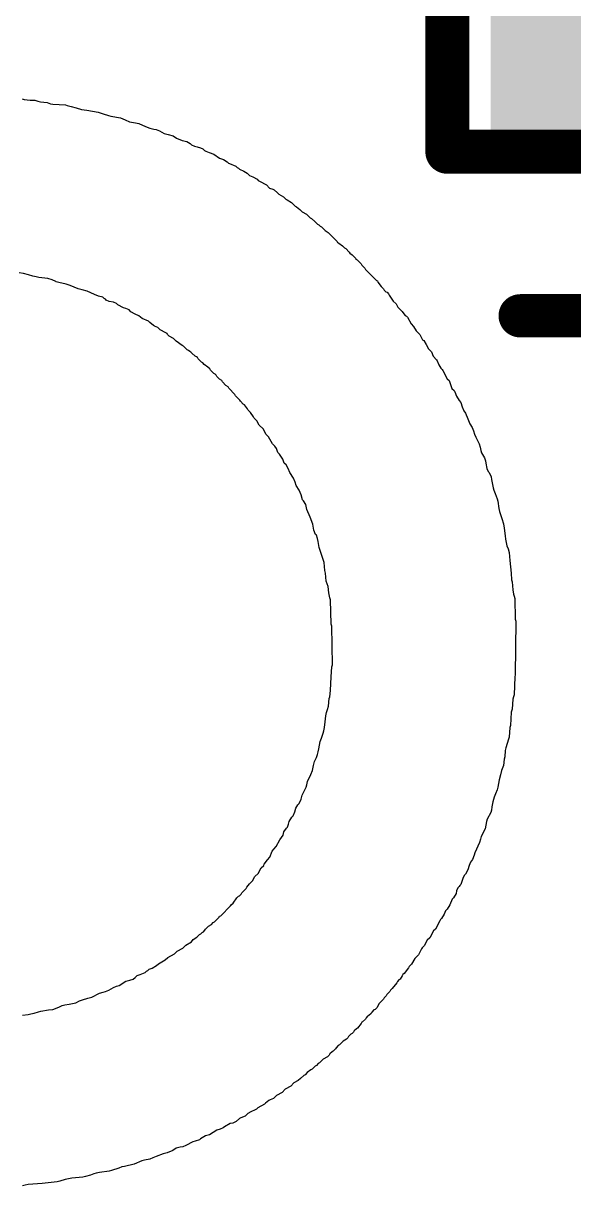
# Model space of a CAD drawing. Header units: inches. Extents: x -1.3 to 11.9, y -6.8 to 4.2.
# Drawn here: x 3.3528 to 3.4029, y 1.2333 to 1.3391 of the extents above; entities that cross this region are included whole.
import ezdxf

# ---------------------------------------------------------------- set-up
doc = ezdxf.new("R2010")
doc.units = ezdxf.units.IN
doc.header["$MEASUREMENT"] = 0
for name, color, linetype in [('Bottom Overlay', 54, 'Continuous'), ('TOP', 1, 'Continuous'), ('Top Overlay', 2, 'Continuous'), ('Top Paste', 8, 'Continuous'), ('Top Solder', 216, 'Continuous')]:
    doc.layers.add(name, color=color, linetype=linetype)

# ---------------------------------------------------------------- blocks, each defined once
blk = doc.blocks.new('LED_0603_G_____20')
at = {"layer": 'TOP'}
for points in [[(-0.04134, 0.01772), (-0.01378, 0.01772), (-0.01378, -0.01772), (-0.04134, -0.01772)], [(0.01378, 0.01772), (0.04134, 0.01772), (0.04134, -0.01772), (0.01378, -0.01772)]]:
    blk.add_hatch(color=1, dxfattribs=at).paths.add_polyline_path(points)
at = {"layer": 'Top Paste'}
for points in [[(-0.04134, 0.01772), (-0.01378, 0.01772), (-0.01378, -0.01772), (-0.04134, -0.01772)], [(0.01378, 0.01772), (0.04134, 0.01772), (0.04134, -0.01772), (0.01378, -0.01772)]]:
    blk.add_hatch(color=8, dxfattribs=at).paths.add_polyline_path(points)
at = {"layer": 'Top Solder'}
for points in [[(-0.04331, 0.01969), (-0.01181, 0.01969), (-0.01181, -0.01969), (-0.04331, -0.01969)], [(0.01181, 0.01969), (0.04331, 0.01969), (0.04331, -0.01969), (0.01181, -0.01969)]]:
    blk.add_hatch(color=216, dxfattribs=at).paths.add_polyline_path(points)
at = {"layer": 'Top Overlay'}
for points in [[(0.04508, 0.02362, 0.004, 0.004, 0), (-0.04508, 0.02362, 0.004, 0.004, 0)], [(-0.04508, -0.02362, 0.004, 0.004, 0), (-0.04508, 0.02362, 0.004, 0.004, 0)], [(0.04508, -0.02362, 0.004, 0.004, 0), (0.04508, 0.02362, 0.004, 0.004, 0)], [(-0.009, -0.018, 0.00394, 0.00394, 0), (-0.009, 0.018, 0.00394, 0.00394, 0)], [(0.01, 0.001, 0.00394, 0.00394, 0), (-0.007, 0.018, 0.00394, 0.00394, 0)], [(0.01, -0.018, 0.00394, 0.00394, 0), (0.01, 0.018, 0.00394, 0.00394, 0)], [(0.06, -0.017, 0.00394, 0.00394, 0), (0.06, 0.014, 0.00394, 0.00394, 0)], [(-0.009, -0.018, 0.00394, 0.00394, 0), (0.01, 0.001, 0.00394, 0.00394, 0)], [(0.04508, -0.02362, 0.004, 0.004, 0), (-0.04508, -0.02362, 0.004, 0.004, 0)]]:
    blk.add_lwpolyline(points, format="xyseb", dxfattribs=at)
for points in [[(-0.04608, 0.02362, 0.002, 0.002, 1), (-0.04408, 0.02362, 0.002, 0.002, 1)], [(-0.04608, 0.02362, 0.002, 0.002, 1), (-0.04408, 0.02362, 0.002, 0.002, 1)], [(0.04408, 0.02362, 0.002, 0.002, 1), (0.04608, 0.02362, 0.002, 0.002, 1)], [(0.04408, 0.02362, 0.002, 0.002, 1), (0.04608, 0.02362, 0.002, 0.002, 1)], [(-0.00998, 0.018, 0.00197, 0.00197, 1), (-0.00802, 0.018, 0.00197, 0.00197, 1)], [(-0.00798, 0.018, 0.00197, 0.00197, 1), (-0.00602, 0.018, 0.00197, 0.00197, 1)], [(0.00902, 0.018, 0.00197, 0.00197, 1), (0.01098, 0.018, 0.00197, 0.00197, 1)], [(0.05902, 0.014, 0.00197, 0.00197, 1), (0.06098, 0.014, 0.00197, 0.00197, 1)], [(0.00902, 0.001, 0.00197, 0.00197, 1), (0.01098, 0.001, 0.00197, 0.00197, 1)], [(0.00902, 0.001, 0.00197, 0.00197, 1), (0.01098, 0.001, 0.00197, 0.00197, 1)], [(0.05902, -0.017, 0.00197, 0.00197, 1), (0.06098, -0.017, 0.00197, 0.00197, 1)], [(-0.00998, -0.018, 0.00197, 0.00197, 1), (-0.00802, -0.018, 0.00197, 0.00197, 1)], [(-0.00998, -0.018, 0.00197, 0.00197, 1), (-0.00802, -0.018, 0.00197, 0.00197, 1)], [(0.00902, -0.018, 0.00197, 0.00197, 1), (0.01098, -0.018, 0.00197, 0.00197, 1)], [(-0.04608, -0.02362, 0.002, 0.002, 1), (-0.04408, -0.02362, 0.002, 0.002, 1)], [(-0.04608, -0.02362, 0.002, 0.002, 1), (-0.04408, -0.02362, 0.002, 0.002, 1)], [(0.04408, -0.02362, 0.002, 0.002, 1), (0.04608, -0.02362, 0.002, 0.002, 1)], [(0.04408, -0.02362, 0.002, 0.002, 1), (0.04608, -0.02362, 0.002, 0.002, 1)]]:
    blk.add_lwpolyline(points, format="xyseb", close=True, dxfattribs=at)

msp = doc.modelspace()

# ---------------------------------------------------------------- linework, layer by layer
at = {"layer": 'Bottom Overlay'}
for p, q in [((3.35271, 1.33219), (3.35288, 1.33213)), ((3.35288, 1.33213), (3.35342, 1.33205)), ((3.35342, 1.33205), (3.35385, 1.33207)), ((3.35385, 1.33207), (3.35413, 1.33196)), ((3.35413, 1.33196), (3.35436, 1.3319)), ((3.35436, 1.3319), (3.35498, 1.33185)), ((3.35498, 1.33185), (3.35527, 1.33173)), ((3.35527, 1.33173), (3.35549, 1.33168)), ((3.35549, 1.33168), (3.35663, 1.33162)), ((3.35663, 1.33162), (3.3568, 1.33156)), ((3.3568, 1.33156), (3.35717, 1.33148)), ((3.35717, 1.33148), (3.35762, 1.33136)), ((3.35762, 1.33136), (3.35811, 1.33122)), ((3.35811, 1.33122), (3.35859, 1.33114)), ((3.35859, 1.33114), (3.35961, 1.33097)), ((3.35961, 1.33097), (3.36007, 1.3308)), ((3.36007, 1.3308), (3.36055, 1.33065)), ((3.36055, 1.33065), (3.36078, 1.3306)), ((3.36078, 1.3306), (3.36166, 1.33046)), ((3.36166, 1.33046), (3.36208, 1.33026)), ((3.36208, 1.33026), (3.36248, 1.33009)), ((3.36248, 1.33009), (3.36302, 1.33)), ((3.36302, 1.33), (3.3633, 1.32994)), ((3.3633, 1.32994), (3.36393, 1.32966)), ((3.36393, 1.32966), (3.3643, 1.32952)), ((3.3643, 1.32952), (3.36467, 1.32943)), ((3.36467, 1.32943), (3.3649, 1.32938)), ((3.3649, 1.32938), (3.36518, 1.32926)), ((3.36518, 1.32926), (3.36561, 1.32901)), ((3.36561, 1.32901), (3.36598, 1.32892)), ((3.36598, 1.32892), (3.36643, 1.32881)), ((3.36643, 1.32881), (3.36674, 1.32861)), ((3.36674, 1.32861), (3.36725, 1.32838)), ((3.36725, 1.32838), (3.36768, 1.3283)), ((3.36768, 1.3283), (3.36799, 1.3281)), ((3.36799, 1.3281), (3.36811, 1.32798)), ((3.36811, 1.32798), (3.36839, 1.32787)), ((3.36839, 1.32787), (3.36862, 1.32781)), ((3.36862, 1.32781), (3.36893, 1.32773)), ((3.36893, 1.32773), (3.36913, 1.32764)), ((3.36913, 1.32764), (3.3693, 1.32747)), ((3.3693, 1.32747), (3.36941, 1.32742)), ((3.36941, 1.32742), (3.3697, 1.3273)), ((3.3697, 1.3273), (3.37015, 1.32713)), ((3.37015, 1.32713), (3.37066, 1.32679)), ((3.37066, 1.32679), (3.37103, 1.32665)), ((3.37103, 1.32665), (3.37134, 1.32645)), ((3.37134, 1.32645), (3.37146, 1.32634)), ((3.37146, 1.32634), (3.37157, 1.32628)), ((3.37157, 1.32628), (3.37214, 1.32605)), ((3.37214, 1.32605), (3.37225, 1.32594)), ((3.37225, 1.32594), (3.37237, 1.32588)), ((3.37237, 1.32588), (3.37248, 1.32577)), ((3.37248, 1.32577), (3.37288, 1.3256)), ((3.37288, 1.3256), (3.37316, 1.32543)), ((3.37316, 1.32543), (3.37339, 1.3252)), ((3.37339, 1.3252), (3.37367, 1.32509)), ((3.37367, 1.32509), (3.37407, 1.32486)), ((3.37407, 1.32486), (3.37418, 1.32475)), ((3.37418, 1.32475), (3.3743, 1.32469)), ((3.3743, 1.32469), (3.37492, 1.32435)), ((3.37492, 1.32435), (3.37521, 1.32406)), ((3.37521, 1.32406), (3.37549, 1.32395)), ((3.37549, 1.32395), (3.37561, 1.32389)), ((3.37561, 1.32389), (3.37592, 1.32364)), ((3.37592, 1.32364), (3.37606, 1.3235)), ((3.37606, 1.3235), (3.37646, 1.32327)), ((3.37646, 1.32327), (3.37668, 1.32304)), ((3.37668, 1.32304), (3.3768, 1.32298)), ((3.3768, 1.32298), (3.3772, 1.32276)), ((3.3772, 1.32276), (3.37754, 1.32242)), ((3.37754, 1.32242), (3.37765, 1.32236)), ((3.37765, 1.32236), (3.37796, 1.3221)), ((3.37796, 1.3221), (3.37816, 1.32191)), ((3.37816, 1.32191), (3.37856, 1.32168)), ((3.37856, 1.32168), (3.3789, 1.32134)), ((3.3789, 1.32134), (3.37901, 1.32128)), ((3.37901, 1.32128), (3.37933, 1.32102)), ((3.37933, 1.32102), (3.37958, 1.32077)), ((3.37958, 1.32077), (3.3797, 1.32071)), ((3.3797, 1.32071), (3.37981, 1.3206)), ((3.37981, 1.3206), (3.37992, 1.32054)), ((3.37992, 1.32054), (3.38026, 1.3202)), ((3.38026, 1.3202), (3.38055, 1.32003)), ((3.38055, 1.32003), (3.38137, 1.31921)), ((3.38137, 1.31921), (3.3814, 1.31912)), ((3.3814, 1.31912), (3.38151, 1.31906)), ((3.38151, 1.31906), (3.38183, 1.31881)), ((3.38183, 1.31881), (3.38203, 1.31861)), ((3.38203, 1.31861), (3.38214, 1.31855)), ((3.38214, 1.31855), (3.38245, 1.31824)), ((3.38245, 1.31824), (3.38251, 1.31813)), ((3.38251, 1.31813), (3.38271, 1.31798)), ((3.38271, 1.31798), (3.38302, 1.31767)), ((3.38302, 1.31767), (3.38305, 1.31759)), ((3.38305, 1.31759), (3.38316, 1.31753)), ((3.38316, 1.31753), (3.38353, 1.31716)), ((3.38353, 1.31716), (3.38359, 1.31705)), ((3.38359, 1.31705), (3.38387, 1.31676)), ((3.38387, 1.31676), (3.38393, 1.31665)), ((3.38393, 1.31665), (3.38492, 1.31566)), ((3.35282, 1.31628), (3.35242, 1.31634)), ((3.35328, 1.31617), (3.35282, 1.31628)), ((3.35367, 1.31605), (3.35328, 1.31617)), ((3.35399, 1.31597), (3.35367, 1.31605)), ((3.35421, 1.31591), (3.35399, 1.31597)), ((3.35504, 1.31583), (3.35421, 1.31591)), ((3.35544, 1.31571), (3.35504, 1.31583)), ((3.35575, 1.31557), (3.35544, 1.31571)), ((3.35578, 1.31554), (3.35575, 1.31557)), ((3.35603, 1.31546), (3.35578, 1.31554)), ((3.38492, 1.31566), (3.38501, 1.31563)), ((3.38501, 1.31563), (3.38506, 1.31551)), ((3.35669, 1.31531), (3.35603, 1.31546)), ((3.35708, 1.3152), (3.35669, 1.31531)), ((3.35779, 1.31489), (3.35708, 1.3152)), ((3.35816, 1.3148), (3.35779, 1.31489)), ((3.35862, 1.31469), (3.35816, 1.3148)), ((3.35927, 1.31438), (3.35862, 1.31469)), ((3.38506, 1.31551), (3.38535, 1.31512)), ((3.38535, 1.31512), (3.38558, 1.31489)), ((3.38558, 1.31489), (3.38563, 1.31477)), ((3.38563, 1.31477), (3.38578, 1.31463)), ((3.38578, 1.31463), (3.38589, 1.31458)), ((3.38589, 1.31458), (3.38603, 1.31443)), ((3.35964, 1.31424), (3.35927, 1.31438)), ((3.36004, 1.31412), (3.35964, 1.31424)), ((3.36015, 1.31401), (3.36004, 1.31412)), ((3.36027, 1.31395), (3.36015, 1.31401)), ((3.36035, 1.31387), (3.36027, 1.31395)), ((3.36063, 1.31375), (3.36035, 1.31387)), ((3.361, 1.31367), (3.36063, 1.31375)), ((3.36129, 1.31355), (3.361, 1.31367)), ((3.3614, 1.31344), (3.36129, 1.31355)), ((3.36191, 1.31316), (3.3614, 1.31344)), ((3.38603, 1.31443), (3.38609, 1.31432)), ((3.38609, 1.31432), (3.38646, 1.31378)), ((3.38646, 1.31378), (3.38671, 1.31352)), ((3.38671, 1.31352), (3.38688, 1.31324)), ((3.36214, 1.3131), (3.36191, 1.31316)), ((3.36242, 1.31299), (3.36214, 1.3131)), ((3.36259, 1.31281), (3.36242, 1.31299)), ((3.36299, 1.31259), (3.36259, 1.31281)), ((3.3633, 1.31245), (3.36299, 1.31259)), ((3.36362, 1.31219), (3.3633, 1.31245)), ((3.38688, 1.31324), (3.38728, 1.31284)), ((3.38728, 1.31284), (3.38734, 1.31273)), ((3.38734, 1.31273), (3.38754, 1.31247)), ((3.38754, 1.31247), (3.38765, 1.31242)), ((3.38765, 1.31242), (3.38774, 1.31233)), ((3.36419, 1.31196), (3.36362, 1.31219)), ((3.36433, 1.31182), (3.36419, 1.31196)), ((3.36464, 1.31156), (3.36433, 1.31182)), ((3.36475, 1.31151), (3.36464, 1.31156)), ((3.36504, 1.31139), (3.36475, 1.31151)), ((3.36526, 1.31117), (3.36504, 1.31139)), ((3.38774, 1.31233), (3.38808, 1.31171)), ((3.38808, 1.31171), (3.3883, 1.31148)), ((3.3883, 1.31148), (3.38853, 1.31108)), ((3.36578, 1.31088), (3.36526, 1.31117)), ((3.36589, 1.31083), (3.36578, 1.31088)), ((3.36592, 1.31074), (3.36589, 1.31083)), ((3.36606, 1.3106), (3.36592, 1.31074)), ((3.36646, 1.31037), (3.36606, 1.3106)), ((3.36671, 1.31012), (3.36646, 1.31037)), ((3.38853, 1.31108), (3.38887, 1.31074)), ((3.38887, 1.31074), (3.38913, 1.31026)), ((3.38913, 1.31026), (3.38924, 1.3102)), ((3.36725, 1.30975), (3.36671, 1.31012)), ((3.36737, 1.30969), (3.36725, 1.30975)), ((3.36771, 1.30935), (3.36737, 1.30969)), ((3.36782, 1.30929), (3.36771, 1.30935)), ((3.36794, 1.30918), (3.36782, 1.30929)), ((3.38924, 1.3102), (3.38944, 1.30983)), ((3.38944, 1.30983), (3.38967, 1.30943)), ((3.38967, 1.30943), (3.38995, 1.30915)), ((3.36805, 1.30912), (3.36794, 1.30918)), ((3.36813, 1.30904), (3.36805, 1.30912)), ((3.36845, 1.30878), (3.36813, 1.30904)), ((3.36856, 1.30872), (3.36845, 1.30878)), ((3.36865, 1.30864), (3.36856, 1.30872)), ((3.3687, 1.30853), (3.36865, 1.30864)), ((3.36901, 1.30821), (3.3687, 1.30853)), ((3.36913, 1.30816), (3.36901, 1.30821)), ((3.36927, 1.30801), (3.36913, 1.30816)), ((3.38995, 1.30915), (3.39009, 1.30878)), ((3.39009, 1.30878), (3.39038, 1.30844)), ((3.39038, 1.30844), (3.39046, 1.30835)), ((3.39046, 1.30835), (3.3906, 1.30799)), ((3.36958, 1.30776), (3.36927, 1.30801)), ((3.36978, 1.30762), (3.36958, 1.30776)), ((3.36984, 1.3075), (3.36978, 1.30762)), ((3.37015, 1.30719), (3.36984, 1.3075)), ((3.37026, 1.30713), (3.37015, 1.30719)), ((3.37035, 1.30705), (3.37026, 1.30713)), ((3.3906, 1.30799), (3.3908, 1.30767)), ((3.3908, 1.30767), (3.39092, 1.30756)), ((3.39092, 1.30756), (3.39097, 1.30745)), ((3.39097, 1.30745), (3.39137, 1.30671)), ((3.37041, 1.30693), (3.37035, 1.30705)), ((3.37066, 1.30668), (3.37041, 1.30693)), ((3.37086, 1.30654), (3.37066, 1.30668)), ((3.37092, 1.30642), (3.37086, 1.30654)), ((3.37123, 1.30611), (3.37092, 1.30642)), ((3.37143, 1.30597), (3.37123, 1.30611)), ((3.39137, 1.30671), (3.39154, 1.30654)), ((3.39154, 1.30654), (3.3918, 1.30583)), ((3.37149, 1.30585), (3.37143, 1.30597)), ((3.37205, 1.30529), (3.37149, 1.30585)), ((3.37211, 1.30517), (3.37205, 1.30529)), ((3.37251, 1.30478), (3.37211, 1.30517)), ((3.3918, 1.30583), (3.392, 1.30563)), ((3.392, 1.30563), (3.39205, 1.30551)), ((3.39205, 1.30551), (3.39222, 1.30512)), ((3.39222, 1.30512), (3.39245, 1.30472)), ((3.37257, 1.30466), (3.37251, 1.30478)), ((3.37282, 1.30441), (3.37257, 1.30466)), ((3.37293, 1.30435), (3.37282, 1.30441)), ((3.37319, 1.30398), (3.37293, 1.30435)), ((3.37325, 1.30387), (3.37319, 1.30398)), ((3.39245, 1.30472), (3.39262, 1.30455)), ((3.39262, 1.30455), (3.39273, 1.30415)), ((3.39273, 1.30415), (3.39288, 1.30378)), ((3.37347, 1.30364), (3.37325, 1.30387)), ((3.37376, 1.30324), (3.37347, 1.30364)), ((3.37382, 1.30313), (3.37376, 1.30324)), ((3.37404, 1.3029), (3.37382, 1.30313)), ((3.37427, 1.3025), (3.37404, 1.3029)), ((3.39288, 1.30378), (3.39302, 1.30358)), ((3.39302, 1.30358), (3.39325, 1.30307)), ((3.39325, 1.30307), (3.39342, 1.30262)), ((3.37461, 1.30216), (3.37427, 1.3025)), ((3.37489, 1.30165), (3.37461, 1.30216)), ((3.39342, 1.30262), (3.39364, 1.30228)), ((3.39364, 1.30228), (3.39376, 1.30199)), ((3.39376, 1.30199), (3.39384, 1.30168)), ((3.37512, 1.30142), (3.37489, 1.30165)), ((3.37546, 1.3008), (3.37512, 1.30142)), ((3.37569, 1.30057), (3.37546, 1.3008)), ((3.39384, 1.30168), (3.39396, 1.3014)), ((3.39396, 1.3014), (3.39427, 1.3008)), ((3.39427, 1.3008), (3.39435, 1.30049)), ((3.37583, 1.30037), (3.37569, 1.30057)), ((3.37597, 1.3), (3.37583, 1.30037)), ((3.37612, 1.29986), (3.37597, 1.3)), ((3.3764, 1.29941), (3.37612, 1.29986)), ((3.39435, 1.30049), (3.39441, 1.3002)), ((3.39441, 1.3002), (3.39447, 1.29997)), ((3.39447, 1.29997), (3.39475, 1.29952)), ((3.37654, 1.29904), (3.3764, 1.29941)), ((3.37671, 1.29887), (3.37654, 1.29904)), ((3.37691, 1.29855), (3.37671, 1.29887)), ((3.39475, 1.29952), (3.39484, 1.29926)), ((3.39484, 1.29926), (3.39489, 1.29904)), ((3.39489, 1.29904), (3.39498, 1.29855)), ((3.37705, 1.29818), (3.37691, 1.29855)), ((3.37739, 1.29767), (3.37705, 1.29818)), ((3.37754, 1.2973), (3.37739, 1.29767)), ((3.39498, 1.29855), (3.39509, 1.29827)), ((3.39509, 1.29827), (3.39518, 1.29818)), ((3.39518, 1.29818), (3.39535, 1.29779)), ((3.39535, 1.29779), (3.3954, 1.29756)), ((3.3954, 1.29756), (3.39549, 1.29708)), ((3.37762, 1.29699), (3.37754, 1.2973)), ((3.37791, 1.29659), (3.37762, 1.29699)), ((3.37808, 1.29614), (3.37791, 1.29659)), ((3.39549, 1.29708), (3.39555, 1.29679)), ((3.39555, 1.29679), (3.3956, 1.29657)), ((3.3956, 1.29657), (3.39572, 1.29628)), ((3.37819, 1.29569), (3.37808, 1.29614)), ((3.37828, 1.2956), (3.37819, 1.29569)), ((3.3785, 1.29526), (3.37828, 1.2956)), ((3.39572, 1.29628), (3.39592, 1.2958)), ((3.39592, 1.2958), (3.39597, 1.29557)), ((3.39597, 1.29557), (3.39606, 1.29492)), ((3.37859, 1.29483), (3.3785, 1.29526)), ((3.3789, 1.29412), (3.37859, 1.29483)), ((3.39606, 1.29492), (3.39612, 1.29463)), ((3.39612, 1.29463), (3.39634, 1.29401)), ((3.37913, 1.2935), (3.3789, 1.29412)), ((3.37924, 1.29293), (3.37913, 1.2935)), ((3.39634, 1.29401), (3.39648, 1.29353)), ((3.39648, 1.29353), (3.39654, 1.29313)), ((3.37938, 1.29256), (3.37924, 1.29293)), ((3.37947, 1.29248), (3.37938, 1.29256)), ((3.37958, 1.29219), (3.37947, 1.29248)), ((3.39654, 1.29313), (3.39663, 1.29242)), ((3.39663, 1.29242), (3.39668, 1.29213)), ((3.37964, 1.29191), (3.37958, 1.29219)), ((3.37972, 1.29137), (3.37964, 1.29191)), ((3.37998, 1.29054), (3.37972, 1.29137)), ((3.39668, 1.29213), (3.3968, 1.29151)), ((3.3968, 1.29151), (3.39691, 1.29123)), ((3.39691, 1.29123), (3.397, 1.29091)), ((3.38012, 1.29017), (3.37998, 1.29054)), ((3.38018, 1.29), (3.38012, 1.29017)), ((3.397, 1.29091), (3.39705, 1.29017)), ((3.39705, 1.29017), (3.39717, 1.28904)), ((3.38024, 1.28927), (3.38018, 1.29)), ((3.38029, 1.28904), (3.38024, 1.28927)), ((3.38035, 1.2883), (3.38029, 1.28904)), ((3.38055, 1.28782), (3.38035, 1.2883)), ((3.39717, 1.28904), (3.39722, 1.28841)), ((3.39722, 1.28841), (3.39728, 1.28824)), ((3.39728, 1.28824), (3.39734, 1.2875)), ((3.3806, 1.28725), (3.38055, 1.28782)), ((3.38069, 1.28677), (3.3806, 1.28725)), ((3.39734, 1.2875), (3.39739, 1.28711)), ((3.39739, 1.28711), (3.39745, 1.28694)), ((3.38075, 1.28659), (3.38069, 1.28677)), ((3.3808, 1.28438), (3.38075, 1.28659)), ((3.39745, 1.28694), (3.39751, 1.28671)), ((3.39751, 1.28671), (3.39756, 1.28483)), ((3.38086, 1.28421), (3.3808, 1.28438)), ((3.38092, 1.28069), (3.38086, 1.28421)), ((3.39756, 1.28483), (3.39762, 1.28466)), ((3.39762, 1.28466), (3.39756, 1.27978)), ((3.38086, 1.28052), (3.38092, 1.28069)), ((3.38075, 1.27836), (3.3808, 1.27961)), ((3.3808, 1.27961), (3.38086, 1.28052)), ((3.39751, 1.27961), (3.39745, 1.27796)), ((3.39756, 1.27978), (3.39751, 1.27961)), ((3.38058, 1.27694), (3.38063, 1.27762)), ((3.38063, 1.27762), (3.38069, 1.27779)), ((3.38069, 1.27779), (3.38075, 1.27836)), ((3.39734, 1.27756), (3.39728, 1.27665)), ((3.39739, 1.27779), (3.39734, 1.27756)), ((3.39745, 1.27796), (3.39739, 1.27779)), ((3.38038, 1.27634), (3.38049, 1.27662)), ((3.38049, 1.27662), (3.38058, 1.27694)), ((3.39728, 1.27665), (3.39717, 1.27637)), ((3.38021, 1.27498), (3.38026, 1.27549)), ((3.38026, 1.27549), (3.38032, 1.27606)), ((3.38032, 1.27606), (3.38038, 1.27634)), ((3.39717, 1.27637), (3.39711, 1.27517)), ((3.37992, 1.27401), (3.38009, 1.27446)), ((3.38009, 1.27446), (3.38015, 1.27469)), ((3.38015, 1.27469), (3.38021, 1.27498)), ((3.39705, 1.275), (3.397, 1.2741)), ((3.39711, 1.27517), (3.39705, 1.275)), ((3.3797, 1.27304), (3.37981, 1.27373)), ((3.37981, 1.27373), (3.37992, 1.27401)), ((3.39694, 1.27393), (3.39671, 1.27313)), ((3.397, 1.2741), (3.39694, 1.27393)), ((3.3793, 1.27191), (3.37947, 1.27225)), ((3.37947, 1.27225), (3.37958, 1.27253)), ((3.37958, 1.27253), (3.37964, 1.27276)), ((3.37964, 1.27276), (3.3797, 1.27304)), ((3.3966, 1.27233), (3.39654, 1.27211)), ((3.39665, 1.2729), (3.3966, 1.27233)), ((3.39671, 1.27313), (3.39665, 1.2729)), ((3.3791, 1.27108), (3.37921, 1.27154)), ((3.37921, 1.27154), (3.3793, 1.27191)), ((3.39643, 1.27137), (3.39631, 1.27108)), ((3.39648, 1.27154), (3.39643, 1.27137)), ((3.39654, 1.27211), (3.39648, 1.27154)), ((3.37859, 1.26978), (3.37867, 1.27009)), ((3.37867, 1.27009), (3.37896, 1.27072)), ((3.37896, 1.27072), (3.3791, 1.27108)), ((3.39609, 1.27023), (3.39597, 1.26955)), ((3.3962, 1.27069), (3.39609, 1.27023)), ((3.39631, 1.27108), (3.3962, 1.27069)), ((3.37816, 1.26884), (3.37853, 1.26955)), ((3.37853, 1.26955), (3.37859, 1.26978)), ((3.39592, 1.26932), (3.39577, 1.26895)), ((3.39597, 1.26955), (3.39592, 1.26932)), ((3.37759, 1.26765), (3.37779, 1.26796)), ((3.37779, 1.26796), (3.37791, 1.26807)), ((3.37791, 1.26807), (3.37808, 1.26847)), ((3.37808, 1.26847), (3.37816, 1.26884)), ((3.39552, 1.26824), (3.39543, 1.26776)), ((3.39563, 1.26864), (3.39552, 1.26824)), ((3.39577, 1.26895), (3.39563, 1.26864)), ((3.37722, 1.26682), (3.37734, 1.26694)), ((3.37734, 1.26694), (3.37751, 1.26733)), ((3.37751, 1.26733), (3.37759, 1.26765)), ((3.39532, 1.26725), (3.39501, 1.26665)), ((3.39538, 1.26748), (3.39532, 1.26725)), ((3.39543, 1.26776), (3.39538, 1.26748)), ((3.37674, 1.26583), (3.37683, 1.26591)), ((3.37683, 1.26591), (3.37694, 1.2662)), ((3.37694, 1.2662), (3.377, 1.26643)), ((3.377, 1.26643), (3.37722, 1.26682)), ((3.39495, 1.26643), (3.39481, 1.26577)), ((3.39501, 1.26665), (3.39495, 1.26643)), ((3.3758, 1.26415), (3.37614, 1.26478)), ((3.37614, 1.26478), (3.37643, 1.26518)), ((3.37643, 1.26518), (3.37651, 1.26549)), ((3.37651, 1.26549), (3.37674, 1.26583)), ((3.39438, 1.26483), (3.3943, 1.26452)), ((3.39444, 1.26506), (3.39438, 1.26483)), ((3.39481, 1.26577), (3.39444, 1.26506)), ((3.37524, 1.26319), (3.37543, 1.26373)), ((3.37543, 1.26373), (3.37558, 1.26393)), ((3.37558, 1.26393), (3.3758, 1.26415)), ((3.3943, 1.26452), (3.39387, 1.26358)), ((3.37472, 1.26256), (3.37501, 1.26296)), ((3.37501, 1.26296), (3.37524, 1.26319)), ((3.39347, 1.26273), (3.39336, 1.26245)), ((3.39367, 1.26299), (3.39347, 1.26273)), ((3.39381, 1.26336), (3.39367, 1.26299)), ((3.39387, 1.26358), (3.39381, 1.26336)), ((3.37387, 1.26143), (3.37416, 1.26171)), ((3.37416, 1.26171), (3.37444, 1.26222)), ((3.37444, 1.26222), (3.37467, 1.26245)), ((3.37467, 1.26245), (3.37472, 1.26256)), ((3.39302, 1.26165), (3.39291, 1.26154)), ((3.39325, 1.26205), (3.39302, 1.26165)), ((3.39336, 1.26245), (3.39325, 1.26205)), ((3.37313, 1.26046), (3.37339, 1.26077)), ((3.37339, 1.26077), (3.37364, 1.26103)), ((3.37364, 1.26103), (3.37387, 1.26143)), ((3.39251, 1.26063), (3.39245, 1.26052)), ((3.39259, 1.26072), (3.39251, 1.26063)), ((3.39279, 1.26126), (3.39259, 1.26072)), ((3.39291, 1.26154), (3.39279, 1.26126)), ((3.37191, 1.25901), (3.37222, 1.25949)), ((3.37222, 1.25949), (3.37237, 1.25964)), ((3.37237, 1.25964), (3.37248, 1.25969)), ((3.37248, 1.25969), (3.37262, 1.25984)), ((3.37262, 1.25984), (3.37268, 1.25995)), ((3.37268, 1.25995), (3.37308, 1.26035)), ((3.37308, 1.26035), (3.37313, 1.26046)), ((3.39194, 1.25949), (3.39183, 1.25938)), ((3.39217, 1.25989), (3.39194, 1.25949)), ((3.39222, 1.26012), (3.39217, 1.25989)), ((3.39234, 1.2604), (3.39222, 1.26012)), ((3.39245, 1.26052), (3.39234, 1.2604)), ((3.37078, 1.25787), (3.37166, 1.25876)), ((3.37166, 1.25876), (3.37171, 1.25887)), ((3.37171, 1.25887), (3.37191, 1.25901)), ((3.39137, 1.25847), (3.3912, 1.2583)), ((3.3916, 1.25887), (3.39137, 1.25847)), ((3.39183, 1.25938), (3.3916, 1.25887)), ((3.37021, 1.25731), (3.37063, 1.25773)), ((3.37063, 1.25773), (3.37066, 1.25782)), ((3.37066, 1.25782), (3.37078, 1.25787)), ((3.39069, 1.25739), (3.39029, 1.25665)), ((3.39075, 1.25751), (3.39069, 1.25739)), ((3.39086, 1.25762), (3.39075, 1.25751)), ((3.39109, 1.25802), (3.39086, 1.25762)), ((3.3912, 1.2583), (3.39109, 1.25802)), ((3.36896, 1.25623), (3.36907, 1.25634)), ((3.36907, 1.25634), (3.36919, 1.2564)), ((3.36919, 1.2564), (3.36933, 1.25654)), ((3.36933, 1.25654), (3.36938, 1.25665)), ((3.36938, 1.25665), (3.36964, 1.25691)), ((3.36964, 1.25691), (3.36992, 1.25708)), ((3.36992, 1.25708), (3.37009, 1.25725)), ((3.37009, 1.25725), (3.37021, 1.25731)), ((3.39012, 1.25648), (3.38978, 1.25586)), ((3.39029, 1.25665), (3.39012, 1.25648)), ((3.36759, 1.2552), (3.36811, 1.25549)), ((3.36811, 1.25549), (3.36825, 1.25569)), ((3.36825, 1.25569), (3.36859, 1.25591)), ((3.36859, 1.25591), (3.36884, 1.25617)), ((3.36884, 1.25617), (3.36896, 1.25623)), ((3.38955, 1.25563), (3.38927, 1.25512)), ((3.38978, 1.25586), (3.38955, 1.25563)), ((3.36595, 1.25407), (3.36657, 1.25441)), ((3.36657, 1.25441), (3.3668, 1.25464)), ((3.3668, 1.25464), (3.36731, 1.25492)), ((3.36731, 1.25492), (3.36759, 1.2552)), ((3.38876, 1.25432), (3.38842, 1.25398)), ((3.38904, 1.25484), (3.38876, 1.25432)), ((3.3891, 1.25495), (3.38904, 1.25484)), ((3.38927, 1.25512), (3.3891, 1.25495)), ((3.36453, 1.2531), (3.36492, 1.25333)), ((3.36492, 1.25333), (3.36509, 1.2535)), ((3.36509, 1.2535), (3.36572, 1.25384)), ((3.36572, 1.25384), (3.36595, 1.25407)), ((3.38791, 1.25324), (3.38785, 1.25313)), ((3.38813, 1.25347), (3.38791, 1.25324)), ((3.38842, 1.25398), (3.38813, 1.25347)), ((3.36251, 1.25199), (3.36279, 1.25211)), ((3.36279, 1.25211), (3.36299, 1.25225)), ((3.36299, 1.25225), (3.36316, 1.25242)), ((3.36316, 1.25242), (3.36345, 1.25253)), ((3.36345, 1.25253), (3.3639, 1.2527)), ((3.3639, 1.2527), (3.36401, 1.25282)), ((3.36401, 1.25282), (3.36413, 1.25288)), ((3.36413, 1.25288), (3.36424, 1.25299)), ((3.36424, 1.25299), (3.36453, 1.2531)), ((3.38728, 1.25239), (3.38708, 1.25208)), ((3.38734, 1.25251), (3.38728, 1.25239)), ((3.38745, 1.25262), (3.38734, 1.25251)), ((3.38785, 1.25313), (3.38745, 1.25262)), ((3.36029, 1.25097), (3.36058, 1.25109)), ((3.36058, 1.25109), (3.361, 1.25134)), ((3.361, 1.25134), (3.36129, 1.25145)), ((3.36129, 1.25145), (3.36152, 1.25151)), ((3.36152, 1.25151), (3.36214, 1.25191)), ((3.36214, 1.25191), (3.36251, 1.25199)), ((3.3862, 1.25109), (3.38614, 1.25097)), ((3.38637, 1.25126), (3.3862, 1.25109)), ((3.38677, 1.25177), (3.38637, 1.25126)), ((3.38683, 1.25188), (3.38677, 1.25177)), ((3.38697, 1.25202), (3.38683, 1.25188)), ((3.38708, 1.25208), (3.38697, 1.25202)), ((3.35757, 1.24995), (3.35791, 1.25012)), ((3.35791, 1.25012), (3.35819, 1.25023)), ((3.35819, 1.25023), (3.35867, 1.25038)), ((3.35867, 1.25038), (3.35904, 1.25046)), ((3.35904, 1.25046), (3.35975, 1.25083)), ((3.35975, 1.25083), (3.36007, 1.25092)), ((3.36007, 1.25092), (3.36029, 1.25097)), ((3.38558, 1.25029), (3.38518, 1.24989)), ((3.38563, 1.2504), (3.38558, 1.25029)), ((3.3858, 1.25057), (3.38563, 1.2504)), ((3.38586, 1.25069), (3.3858, 1.25057)), ((3.38614, 1.25097), (3.38586, 1.25069)), ((3.35325, 1.24887), (3.35348, 1.24893)), ((3.35348, 1.24893), (3.35379, 1.24901)), ((3.35379, 1.24901), (3.35419, 1.24913)), ((3.35419, 1.24913), (3.35441, 1.24918)), ((3.35441, 1.24918), (3.35509, 1.2493)), ((3.35509, 1.2493), (3.35549, 1.24935)), ((3.35549, 1.24935), (3.35603, 1.24955)), ((3.35603, 1.24955), (3.35634, 1.24969)), ((3.35634, 1.24969), (3.35657, 1.24975)), ((3.35657, 1.24975), (3.35697, 1.24981)), ((3.35697, 1.24981), (3.35757, 1.24995)), ((3.38444, 1.24898), (3.38424, 1.24878)), ((3.3845, 1.2491), (3.38444, 1.24898)), ((3.3847, 1.2493), (3.3845, 1.2491)), ((3.38481, 1.24935), (3.3847, 1.2493)), ((3.38495, 1.24949), (3.38481, 1.24935)), ((3.38518, 1.24989), (3.38495, 1.24949)), ((3.35274, 1.24881), (3.35325, 1.24887)), ((3.38353, 1.24807), (3.38322, 1.24765)), ((3.38359, 1.24819), (3.38353, 1.24807)), ((3.38367, 1.24822), (3.38359, 1.24819)), ((3.38393, 1.24847), (3.38367, 1.24822)), ((3.38399, 1.24859), (3.38393, 1.24847)), ((3.38413, 1.24873), (3.38399, 1.24859)), ((3.38424, 1.24878), (3.38413, 1.24873)), ((3.38239, 1.24688), (3.38234, 1.24677)), ((3.38259, 1.24708), (3.38239, 1.24688)), ((3.38271, 1.24714), (3.38259, 1.24708)), ((3.38285, 1.24728), (3.38271, 1.24714)), ((3.38291, 1.24739), (3.38285, 1.24728)), ((3.3831, 1.24759), (3.38291, 1.24739)), ((3.38322, 1.24765), (3.3831, 1.24759)), ((3.3812, 1.24575), (3.381, 1.24555)), ((3.38126, 1.24586), (3.3812, 1.24575)), ((3.38146, 1.24606), (3.38126, 1.24586)), ((3.38157, 1.24611), (3.38146, 1.24606)), ((3.38191, 1.24646), (3.38157, 1.24611)), ((3.3822, 1.24663), (3.38191, 1.24646)), ((3.38234, 1.24677), (3.3822, 1.24663)), ((3.38009, 1.24481), (3.37975, 1.24447)), ((3.38049, 1.24503), (3.38009, 1.24481)), ((3.38063, 1.24518), (3.38049, 1.24503)), ((3.38069, 1.24529), (3.38063, 1.24518)), ((3.38089, 1.24549), (3.38069, 1.24529)), ((3.381, 1.24555), (3.38089, 1.24549)), ((3.37896, 1.24384), (3.37864, 1.24359)), ((3.37907, 1.2439), (3.37896, 1.24384)), ((3.37935, 1.24418), (3.37907, 1.2439)), ((3.37947, 1.24424), (3.37935, 1.24418)), ((3.37964, 1.24441), (3.37947, 1.24424)), ((3.37975, 1.24447), (3.37964, 1.24441)), ((3.37742, 1.24265), (3.37714, 1.24236)), ((3.37782, 1.24288), (3.37742, 1.24265)), ((3.37802, 1.24307), (3.37782, 1.24288)), ((3.37833, 1.24333), (3.37802, 1.24307)), ((3.37845, 1.24339), (3.37833, 1.24333)), ((3.37864, 1.24359), (3.37845, 1.24339)), ((3.37583, 1.24151), (3.37555, 1.24123)), ((3.37634, 1.2418), (3.37583, 1.24151)), ((3.37663, 1.24208), (3.37634, 1.2418)), ((3.37714, 1.24236), (3.37663, 1.24208)), ((3.37475, 1.24072), (3.37413, 1.24038)), ((3.37484, 1.2408), (3.37475, 1.24072)), ((3.37515, 1.24106), (3.37484, 1.2408)), ((3.37526, 1.24111), (3.37515, 1.24106)), ((3.37555, 1.24123), (3.37526, 1.24111)), ((3.37248, 1.23941), (3.37217, 1.23915)), ((3.37259, 1.23947), (3.37248, 1.23941)), ((3.37299, 1.23964), (3.37259, 1.23947)), ((3.37322, 1.23986), (3.37299, 1.23964)), ((3.3735, 1.24004), (3.37322, 1.23986)), ((3.3739, 1.24021), (3.3735, 1.24004)), ((3.37401, 1.24026), (3.3739, 1.24021)), ((3.37413, 1.24038), (3.37401, 1.24026)), ((3.37041, 1.23836), (3.37009, 1.23816)), ((3.37072, 1.23844), (3.37041, 1.23836)), ((3.371, 1.23856), (3.37072, 1.23844)), ((3.37112, 1.23867), (3.371, 1.23856)), ((3.37163, 1.23896), (3.37112, 1.23867)), ((3.37186, 1.23901), (3.37163, 1.23896)), ((3.37217, 1.23915), (3.37186, 1.23901)), ((3.36822, 1.23731), (3.36759, 1.23697)), ((3.36845, 1.23736), (3.36822, 1.23731)), ((3.36884, 1.23748), (3.36845, 1.23736)), ((3.36893, 1.23756), (3.36884, 1.23748)), ((3.36938, 1.23785), (3.36893, 1.23756)), ((3.36975, 1.23793), (3.36938, 1.23785)), ((3.37009, 1.23816), (3.36975, 1.23793)), ((3.36589, 1.23629), (3.36552, 1.2362)), ((3.3664, 1.23651), (3.36589, 1.23629)), ((3.36671, 1.23671), (3.3664, 1.23651)), ((3.36708, 1.2368), (3.36671, 1.23671)), ((3.36731, 1.23685), (3.36708, 1.2368)), ((3.36759, 1.23697), (3.36731, 1.23685)), ((3.36288, 1.23526), (3.362, 1.23506)), ((3.36359, 1.23558), (3.36288, 1.23526)), ((3.36382, 1.23563), (3.36359, 1.23558)), ((3.3643, 1.23572), (3.36382, 1.23563)), ((3.36458, 1.23583), (3.3643, 1.23572)), ((3.3649, 1.23597), (3.36458, 1.23583)), ((3.36552, 1.2362), (3.3649, 1.23597)), ((3.35845, 1.23413), (3.35822, 1.23407)), ((3.35893, 1.23427), (3.35845, 1.23413)), ((3.35921, 1.23438), (3.35893, 1.23427)), ((3.35944, 1.23444), (3.35921, 1.23438)), ((3.35973, 1.2345), (3.35944, 1.23444)), ((3.36061, 1.23464), (3.35973, 1.2345)), ((3.36083, 1.23469), (3.36061, 1.23464)), ((3.36149, 1.23489), (3.36083, 1.23469)), ((3.36177, 1.23501), (3.36149, 1.23489)), ((3.362, 1.23506), (3.36177, 1.23501)), ((3.35296, 1.23336), (3.35274, 1.2333)), ((3.35325, 1.23342), (3.35296, 1.23336)), ((3.35453, 1.2335), (3.35325, 1.23342)), ((3.35589, 1.23367), (3.35453, 1.2335)), ((3.35612, 1.23373), (3.35589, 1.23367)), ((3.3566, 1.23387), (3.35612, 1.23373)), ((3.35723, 1.23398), (3.3566, 1.23387)), ((3.35822, 1.23407), (3.35723, 1.23398))]:
    msp.add_line(p, q, dxfattribs=at)

# ---------------------------------------------------------------- block references
at = {"rotation": 270}
msp.add_blockref('LED_0603_G_____20', (3.415, 1.37244), dxfattribs=at)

doc.saveas('drawing.dxf')
